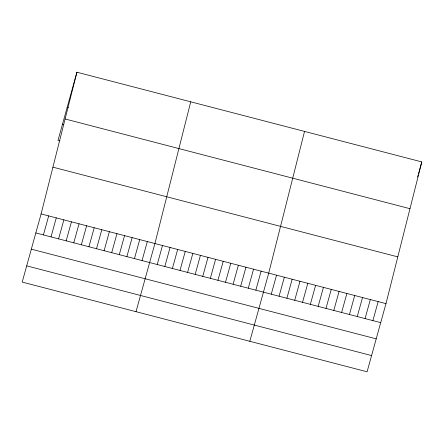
<?xml version="1.0" encoding="UTF-8"?>
<svg xmlns="http://www.w3.org/2000/svg" width="444" height="444" viewBox="0 0 444 444"><rect width="100%" height="100%" fill="white"/><g stroke="black" fill="none" stroke-linecap="round" stroke-linejoin="round"><path stroke-width="0.67" d="M41.098 213.936L76.923 72.211L421.8 161.916L385.98 303.635L367.077 371.789L22.2 282.084L41.098 213.936L385.98 303.635M190.731 101.815L154.912 243.534L136.008 311.688M304.54 131.418L268.72 273.138L249.817 341.286M76.923 72.211L58.02 140.365L59.918 140.859M43.418 234.92L48.685 215.906M51.005 236.891L56.277 217.882M58.591 238.866L63.864 219.852M66.178 240.837L71.451 221.828M73.765 242.813L79.038 223.798M81.352 244.783L86.624 225.774M88.939 246.759L94.211 227.75M96.526 248.734L101.798 229.72M104.112 250.705L109.385 231.696M111.699 252.68L116.972 233.666M119.286 254.651L124.559 235.642M126.873 256.626L132.145 237.612M134.465 258.597L139.732 239.588M142.052 260.573L147.325 241.564M157.226 264.519L162.498 245.51M164.813 266.494L170.085 247.48M172.4 268.465L177.672 249.456M179.987 270.44L185.259 251.426M187.573 272.411L192.846 253.402M195.16 274.386L200.433 255.378M202.747 276.362L208.02 257.348M210.334 278.333L215.606 259.324M217.921 280.308L223.193 261.294M225.513 282.279L230.78 263.27M233.1 284.254L238.373 265.246M240.687 286.23L245.959 267.216M248.274 288.2L253.546 269.192M255.861 290.176L261.133 271.162M271.262 294.183L276.534 275.169M279.082 296.215L284.354 277.206M286.896 298.246L292.169 279.237M294.716 300.283L299.989 281.268M302.531 302.314L307.803 283.305M310.35 304.345L315.623 285.337M318.165 306.382L323.437 287.368M325.985 308.414L331.257 289.405M333.805 310.445L339.072 291.436M341.619 312.482L346.892 293.467M349.439 314.513L354.706 295.504M357.254 316.544L362.526 297.536M365.073 318.581L370.34 299.567M372.888 320.612L378.16 301.604M417.621 176.995L418.165 175.025M418.526 173.715L421.8 161.916M67.155 107.442L68.415 107.77M65.102 118.981L409.979 208.686M62.521 124.148L63.786 124.475M52.919 167.166L397.796 256.871M35.825 232.945L380.708 322.649M31.33 249.162L376.207 338.861M26.696 265.867L371.573 355.572"/></g></svg>
